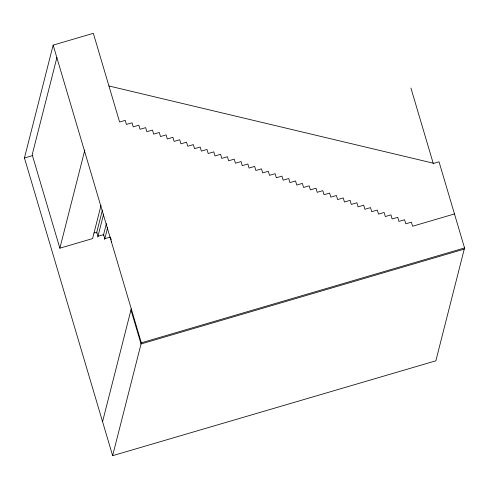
<?xml version="1.0" encoding="UTF-8"?>
<svg xmlns="http://www.w3.org/2000/svg" width="489" height="489" viewBox="0 0 489 489"><rect width="100%" height="100%" fill="white"/><g stroke="black" fill="none" stroke-linecap="round" stroke-linejoin="round"><path stroke-width="0.73" d="M108.931 85.972L433.847 163.32L439.03 161.798L464.55 247.947L435.852 360.809L112.635 455.681L24.45 157.978L53.148 45.116L93.338 33.319L119.609 122.012L125.215 120.361L126.419 124.432L132.03 122.788L133.234 126.859L138.845 125.215L140.05 129.279L145.655 127.635L146.865 131.706L152.47 130.062L153.674 134.127L159.286 132.482L160.49 136.553L166.095 134.909L167.305 138.98L172.91 137.33L174.115 141.4L179.726 139.756L180.93 143.827L186.535 142.177L187.745 146.248L193.351 144.603L194.555 148.674L200.166 147.03L201.37 151.095L206.975 149.451L208.186 153.522L213.791 151.877L214.995 155.948L220.606 154.298L221.81 158.369L227.416 156.724L228.626 160.795L234.231 159.145L235.435 163.216L241.046 161.572L242.251 165.643L247.862 163.992L249.066 168.063L254.671 166.419L255.875 170.49L261.487 168.846L262.691 172.91L268.302 171.266L269.506 175.337L275.111 173.693L276.322 177.764L281.927 176.113L283.131 180.184L288.742 178.54L289.946 182.611L295.552 180.961L296.762 185.031L302.367 183.387L303.571 187.458L309.182 185.808L310.387 189.879L315.992 188.234L317.202 192.305L322.807 190.661L324.011 194.726L329.623 193.082L330.827 197.153L336.432 195.508L337.642 199.579L343.247 197.929L344.452 202L350.063 200.356L351.267 204.426L356.872 202.776L358.082 206.847L363.688 205.203L364.892 209.274L370.503 207.629L371.707 211.694L377.319 210.05L378.523 214.121L384.128 212.477L385.332 216.541L390.943 214.897L392.147 218.968L397.759 217.324L398.963 221.395L404.568 219.744L405.778 223.815L411.383 222.171L412.588 226.242L454.477 213.944M56.956 57.347L32.188 154.75L59.866 248.192L92.58 238.589L101.021 205.38M59.866 248.192L84.823 150.05M96.565 233.057L102.409 210.056M97.769 237.122L103.619 214.127M103.375 235.478L106.413 223.552M104.585 239.549L107.617 227.617M111.394 241.969L111.614 241.114M102.562 421.683L131.26 308.816M112.635 455.681L141.327 342.82L53.148 45.116M24.45 157.978L32.488 155.618M93.98 233.015L96.785 232.196L97.989 236.266L103.595 234.616L104.799 238.687L110.41 237.043M141.327 342.82L464.55 247.947M464.257 249.09L141.04 343.963L130.966 309.959M410.925 88.044L433.34 163.736M110.612 237.721L111.211 239.757"/></g></svg>
